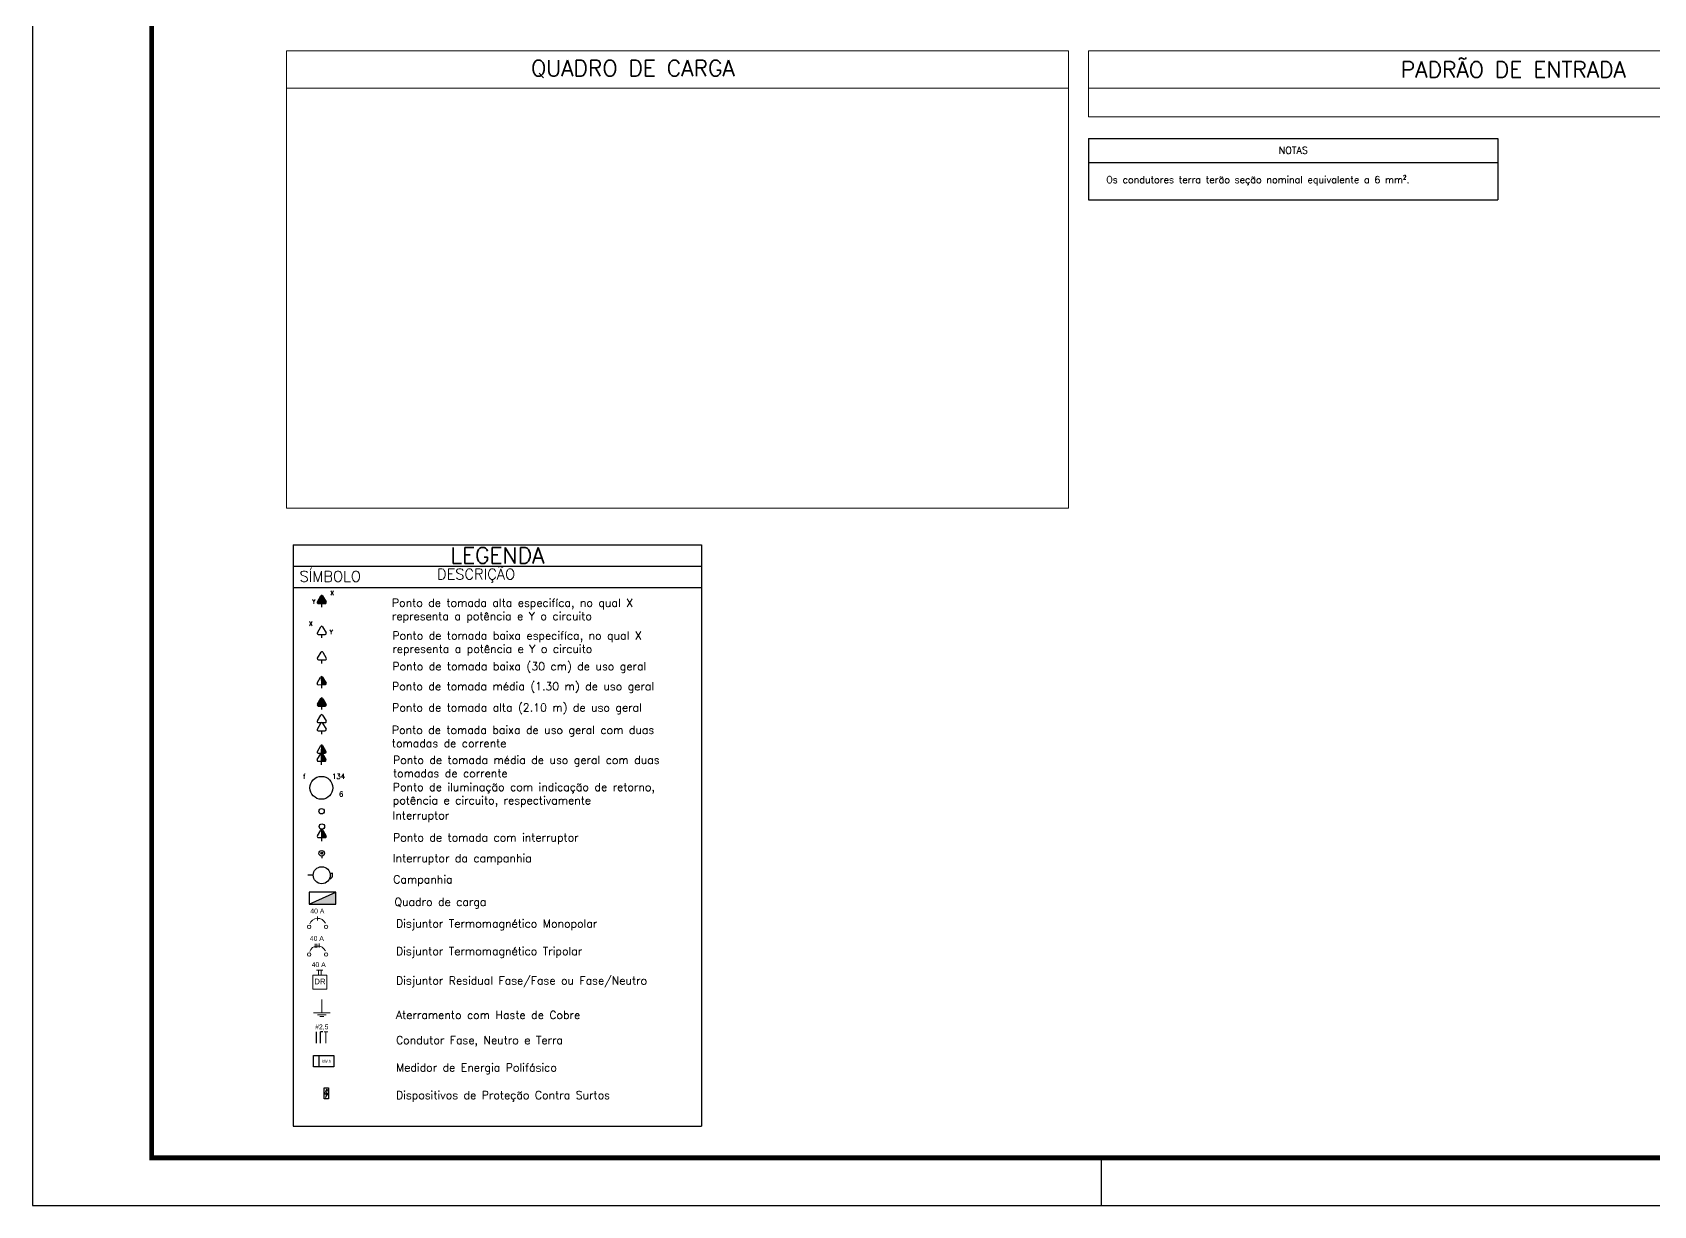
# Model space of a CAD drawing. Header units: metres. Extents: x 2426 to 5032, y 1997 to 4035.
# Drawn here: x 2426.49 to 2456.87, y 1996.88 to 2018.87 of the extents above; entities that cross this region are included whole.
import ezdxf
from ezdxf.enums import TextEntityAlignment as Align

# ---------------------------------------------------------------- set-up
doc = ezdxf.new("R2010")
doc.units = ezdxf.units.M
doc.linetypes.add('Contínuo', pattern=[0])
for name, color, linetype in [('ARQ-FOLHA', 7, 'Continuous'), ('ELETRODUTO TEXTO', 250, 'Continuous'), ('ILUMINAÇÃO', 1, 'Contínuo'), ('INTERRUPTORES', 1, 'Continuous'), ('PDF3_0', 7, 'Continuous'), ('PDF3_COTA', 7, 'Continuous'), ('PDF3_DI-Disjuntor', 7, 'Continuous'), ('PDF3_DI-Textos do diagrama', 7, 'Continuous'), ('PDF3_DIAGRAMA', 7, 'Continuous'), ('PDF3_eletrodutos', 3, 'Continuous'), ('PDF3_Layout', 1, 'Continuous'), ('PDF3_Text', 7, 'Continuous'), ('Quadros de Dist.', 1, 'Continuous'), ('TOMADAS-ENERGIA', 1, 'Continuous')]:
    doc.layers.add(name, color=color, linetype=linetype)
doc.layers.add('TERRA', color=92, linetype='Continuous', lineweight=30)
doc.styles.add('arial', font='arial.ttf')
doc.styles.add('N', font='romans.shx', dxfattribs={"height": 0.13})
doc.styles.add('PDF Arial', font='arial.ttf')
doc.styles.add('ROMANS', font='ROMANS.shx', dxfattribs={"width": 0.8, "height": 0.1})
doc.styles.add('SIMPLEX', font='simplex.shx')

# ---------------------------------------------------------------- blocks, each defined once
blk = doc.blocks.new('FOLHA A2')
at = {"layer": 'ARQ-FOLHA'}
for p, q in [((0, 0), (0, -420)), ((224, -420), (224, -410)), ((0, -420), (594, -420))]:
    blk.add_line(p, q, dxfattribs=at)
at = {"layer": 'ARQ-FOLHA', "const_width": 1}
blk.add_lwpolyline([(25, -410), (584, -410), (584, -10), (25, -10), (25, -410)], dxfattribs=at)
blk = doc.blocks.new('TEALT03')
for p, q in [((-1.62, 1.95), (-0.35, 4.14)), ((-1.3, 1.32), (1.28, 1.32)), ((0, 0), (0, 1.32)), ((0.35, 4.14), (1.63, 1.92))]:
    blk.add_line(p, q)
for centre, start, end in [((-1.3, 1.71), 143.13324, 270.77697), ((0, 3.97), 26.04787, 153.95213), ((1.3, 1.71), 267.18113, 32.56886)]:
    blk.add_arc(centre, 0.393, start, end)
at = {"linetype": 'Continuous'}
for points in [[(-1.69, 1.75), (1.28, 1.32), (-1.62, 1.95)], [(1.28, 1.32), (-1.69, 1.75), (-1.31, 1.32)], [(-1.66, 1.54), (-1.31, 1.32), (-1.69, 1.75)], [(-1.31, 1.32), (-1.66, 1.54), (-1.51, 1.38)], [(-1.62, 1.95), (1.49, 1.37), (-0.35, 4.14)], [(1.49, 1.37), (-1.62, 1.95), (1.28, 1.32)], [(-0.35, 4.14), (1.64, 1.52), (-0.21, 4.3)], [(1.64, 1.52), (-0.35, 4.14), (1.49, 1.37)], [(-0.21, 4.3), (1.69, 1.72), (0, 4.36)], [(1.69, 1.72), (-0.21, 4.3), (1.64, 1.52)], [(0, 4.36), (1.63, 1.92), (0.21, 4.3)], [(1.63, 1.92), (0, 4.36), (1.69, 1.72)], [(0.35, 4.14), (0.21, 4.3), (1.63, 1.92)]]:
    blk.add_solid(points, dxfattribs=at)
at = {"style": 'ROMANS', "flags": 8}
for tag, p in [('020', (-4.82, 2.03)), ('001', (3.51, 2.07))]:
    blk.add_attdef(tag, text='', height=1.6, dxfattribs=at).set_placement(p, align=Align.MIDDLE_CENTER)
blk = doc.blocks.new('TEBAI01')
for p, q in [((-1.62, 1.95), (-0.35, 4.14)), ((-1.3, 1.32), (1.28, 1.32)), ((0, 0), (0, 1.32)), ((0.35, 4.14), (1.63, 1.92))]:
    blk.add_line(p, q)
for centre, start, end in [((-1.3, 1.71), 143.13324, 270.77697), ((0, 3.97), 26.04787, 153.95213), ((1.3, 1.71), 267.18113, 32.56886)]:
    blk.add_arc(centre, 0.393, start, end)
at = {"style": 'ROMANS', "flags": 8}
for tag, p in [('020', (-5.03, 2.2)), ('001', (3.56, 2.23))]:
    blk.add_attdef(tag, text='', height=1.6, dxfattribs=at).set_placement(p, align=Align.MIDDLE_CENTER)
blk = doc.blocks.new('TEMED02')
for p, q in [((-1.62, 1.95), (-0.35, 4.14)), ((-1.3, 1.32), (1.28, 1.32)), ((0, 1.32), (0, 4.36)), ((0, 0), (0, 1.32)), ((0.35, 4.14), (1.63, 1.92))]:
    blk.add_line(p, q)
for centre, start, end in [((-1.3, 1.71), 143.13324, 270.77697), ((0, 3.97), 26.04787, 153.95213), ((1.3, 1.71), 267.18113, 32.56886)]:
    blk.add_arc(centre, 0.393, start, end)
at = {"linetype": 'Continuous'}
for points in [[(0, 4.36), (1.63, 1.92), (0.21, 4.3)], [(1.63, 1.92), (0, 4.36), (1.69, 1.72)], [(0, 1.32), (1.69, 1.72), (0, 4.36)], [(1.69, 1.72), (0, 1.32), (1.64, 1.52)], [(1.28, 1.32), (1.64, 1.52), (0, 1.32)], [(0.35, 4.14), (0.21, 4.3), (1.63, 1.92)], [(1.64, 1.52), (1.28, 1.32), (1.49, 1.37)]]:
    blk.add_solid(points, dxfattribs=at)
at = {"style": 'ROMANS', "flags": 8}
for tag, p in [('020', (-4.96, 2.19)), ('001', (3.39, 2.17))]:
    blk.add_attdef(tag, text='', height=1.6, dxfattribs=at).set_placement(p, align=Align.MIDDLE_CENTER)
blk = doc.blocks.new('A$C93b2c405')
at = {"layer": 'TOMADAS-ENERGIA'}
for p, q in [((0.334, 0.304), (0.205, 0.304)), ((0.269, 0.37), (0.269, 0.304)), ((0.252, 0.163), (0.188, 0.274)), ((0.251, 0.011), (0.188, 0.122)), ((0.334, 0.152), (0.205, 0.152)), ((0.35, 0.273), (0.287, 0.163)), ((0.35, 0.121), (0.287, 0.011))]:
    blk.add_line(p, q, dxfattribs=at)
for centre, start, end in [((0.205, 0.284), 87.1811, 212.5689), ((0.335, 0.284), 323.1332, 90.777), ((0.204, 0.132), 87.1811, 212.5689), ((0.269, 0.02), 206.0479, 333.9521), ((0.269, 0.172), 206.0479, 333.9521), ((0.334, 0.132), 323.1332, 90.777)]:
    blk.add_arc(centre, 0.0197, start, end, dxfattribs=at)
at = {"layer": 'TOMADAS-ENERGIA', "style": 'ROMANS', "flags": 8}
for tag, p in [('001', (0.091, 0.259)), ('020', (0.521, 0.26))]:
    blk.add_attdef(tag, text='', height=0.08, rotation=180, dxfattribs=at).set_placement(p, align=Align.MIDDLE_CENTER)
blk = doc.blocks.new('A$C8d71f97b')
at = {"layer": 'TOMADAS-ENERGIA'}
for p, q in [((0.27, 0.249), (0.333, 0.359)), ((0.351, 0.218), (0.351, 0.37)), ((0.369, 0.359), (0.432, 0.248)), ((0.27, 0.097), (0.333, 0.207)), ((0.286, 0.218), (0.415, 0.218)), ((0.286, 0.066), (0.415, 0.066)), ((0.351, 0.066), (0.351, 0.218)), ((0.351, 0), (0.351, 0.066)), ((0.369, 0.207), (0.432, 0.096))]:
    blk.add_line(p, q, dxfattribs=at)
for centre, start, end in [((0.351, 0.35), 26.0479, 153.9521), ((0.286, 0.238), 143.1332, 270.777), ((0.286, 0.086), 143.1332, 270.777), ((0.351, 0.198), 26.0479, 153.9521), ((0.416, 0.238), 267.1811, 32.5689), ((0.416, 0.086), 267.1811, 32.5689)]:
    blk.add_arc(centre, 0.0197, start, end, dxfattribs=at)
at = {"layer": 'TOMADAS-ENERGIA', "linetype": 'Continuous'}
for points in [[(0.351, 0.37), (0.432, 0.248), (0.361, 0.367)], [(0.432, 0.248), (0.351, 0.37), (0.436, 0.238)], [(0.351, 0.218), (0.436, 0.238), (0.351, 0.37)], [(0.369, 0.359), (0.361, 0.367), (0.432, 0.248)], [(0.436, 0.238), (0.351, 0.218), (0.433, 0.228)], [(0.415, 0.218), (0.433, 0.228), (0.351, 0.218)], [(0.351, 0.218), (0.432, 0.096), (0.361, 0.215)], [(0.432, 0.096), (0.351, 0.218), (0.436, 0.086)], [(0.351, 0.066), (0.436, 0.086), (0.351, 0.218)], [(0.436, 0.086), (0.351, 0.066), (0.433, 0.076)], [(0.415, 0.066), (0.433, 0.076), (0.351, 0.066)], [(0.369, 0.207), (0.361, 0.215), (0.432, 0.096)], [(0.433, 0.228), (0.415, 0.218), (0.425, 0.22)], [(0.433, 0.076), (0.415, 0.066), (0.425, 0.068)]]:
    blk.add_solid(points, dxfattribs=at)
at = {"layer": 'TOMADAS-ENERGIA', "style": 'ROMANS', "flags": 8}
for tag, p in [('020', (0.103, 0.11)), ('001', (0.52, 0.108))]:
    blk.add_attdef(tag, text='', height=0.08, dxfattribs=at).set_placement(p, align=Align.MIDDLE_CENTER)
blk = doc.blocks.new('Ir1s01')
blk.add_circle((0, 1.02), 1.02)
at = {"style": 'ROMANS', "flags": 8}
blk.add_attdef('009', text='', height=1.6, dxfattribs=at).set_placement((1.81, 2.29), align=Align.MIDDLE_CENTER)
blk = doc.blocks.new('Ircamp08')
blk.add_line((0, 0.8), (0, 0))
for radius in [1.04, 0.36]:
    blk.add_circle((0, 1.84), radius)
at = {"linetype": 'Continuous'}
for points in [[(-0.36, 1.84), (-0.31, 1.66), (-0.31, 2.02)], [(-0.31, 2.02), (-0.18, 1.53), (-0.18, 2.15)], [(-0.18, 1.53), (-0.31, 2.02), (-0.31, 1.66)], [(-0.18, 2.15), (0, 1.48), (0, 2.2)], [(0, 1.48), (-0.18, 2.15), (-0.18, 1.53)], [(0, 2.2), (0.18, 1.53), (0.18, 2.15)], [(0.18, 1.53), (0, 2.2), (0, 1.48)], [(0.18, 2.15), (0.31, 1.66), (0.31, 2.02)], [(0.31, 1.66), (0.18, 2.15), (0.18, 1.53)], [(0.36, 1.84), (0.31, 2.02), (0.31, 1.66)]]:
    blk.add_solid(points, dxfattribs=at)
at = {"style": 'ROMANS', "flags": 8}
blk.add_attdef('009', text='', height=1.6, dxfattribs=at).set_placement((1.3, 3.14), align=Align.MIDDLE_CENTER)
blk = doc.blocks.new('Tgcig02')
blk.add_line((0, 1), (0, 0))
for centre, radius in [((0, 2.6), 1.6), ((-0.35, 4.52), 0.0696)]:
    blk.add_circle(centre, radius)
blk.add_arc((0.03, 3.95), 0.686, 7.0471, 118.0951)
blk = doc.blocks.new('A$C5681756B')
at = {"layer": 'Quadros de Dist.'}
for p, q in [((0.951, 0.228), (0.452, 0.228)), ((0.452, 0.228), (0.452, 0)), ((0.452, 0), (0.951, 0.228)), ((0.951, 0), (0.951, 0.228)), ((0.452, 0), (0.951, 0))]:
    blk.add_line(p, q, dxfattribs=at)
at = {"layer": 'Quadros de Dist.', "linetype": 'Continuous'}
blk.add_solid([(0.951, 0.227), (0.452, 0), (0.951, 0)], dxfattribs=at)
at = {"layer": 'Quadros de Dist.', "style": 'ROMANS', "flags": 8}
for tag, p in [('020', (0.206, 0.334)), ('001', (1.041, 0.331))]:
    blk.add_attdef(tag, text='', height=0.16, dxfattribs=at).set_placement(p, align=Align.MIDDLE_CENTER)
blk = doc.blocks.new('A$C0BD3781F')
blk.add_circle((0.36, 0.36), 0.36)
at = {"style": 'ROMANS', "flags": 8}
for tag, p in [('001', (0.188, 0.472)), ('009', (0.502, 0.474)), ('020', (0.356, 0.232))]:
    blk.add_attdef(tag, text='', height=0.16, dxfattribs=at).set_placement(p, align=Align.MIDDLE_CENTER)

msp = doc.modelspace()

# ---------------------------------------------------------------- linework, layer by layer
at = {"lineweight": 5, "ltscale": 10}
for p, q in [((2431.252, 2009.954), (2431.252, 2018.523)), ((2431.252, 2018.523), (2445.905, 2018.523)), ((2445.905, 2009.954), (2445.905, 2018.523)), ((2446.284, 2017.288), (2446.284, 2018.523)), ((2446.284, 2018.523), (2462.206, 2018.523)), ((2431.252, 2017.823), (2445.905, 2017.823)), ((2446.284, 2017.823), (2462.206, 2017.823)), ((2462.206, 2017.288), (2446.284, 2017.288)), ((2431.252, 2009.954), (2445.905, 2009.954))]:
    msp.add_line(p, q, dxfattribs=at)
for p, q in [((2446.284, 2016.884), (2446.284, 2015.73)), ((2446.284, 2016.43), (2453.956, 2016.43)), ((2446.284, 2015.73), (2453.956, 2015.73)), ((2431.378, 2009.266), (2439.03, 2009.266)), ((2431.378, 2009.266), (2431.378, 1998.366)), ((2439.03, 2009.266), (2439.03, 1998.366)), ((2431.378, 2008.866), (2439.03, 2008.866)), ((2431.378, 2008.466), (2439.03, 2008.466)), ((2431.378, 1998.366), (2439.03, 1998.366))]:
    msp.add_line(p, q)
msp.add_lwpolyline([(2446.284, 2016.884), (2453.956, 2016.884), (2453.956, 2015.73)])
at = {"layer": 'PDF3_0', "color": 5, "lineweight": 25}
for p in [(2431.89, 1999.92), (2431.932, 2000.132)]:
    msp.add_line(p, (2431.89, 2000.132), dxfattribs=at)
at = {"layer": 'PDF3_COTA', "lineweight": 25}
msp.add_line((2431.862, 1999.476), (2431.862, 1999.688), dxfattribs=at)
msp.add_lwpolyline([(2431.757, 1999.476), (2431.757, 1999.688), (2432.138, 1999.688), (2432.138, 1999.476), (2431.757, 1999.476)], close=True, dxfattribs=at)
at = {"layer": 'PDF3_DI-Disjuntor', "color": 1, "lineweight": 30}
msp.add_lwpolyline([(2431.957, 1999.082), (2432.041, 1999.082), (2432.041, 1998.879), (2431.957, 1998.879)], close=True, dxfattribs=at)
at = {"layer": 'PDF3_DI-Disjuntor', "transparency": 33554559}
for points in [[(2431.971, 1998.983), (2432.021, 1998.967), (2431.965, 1998.967)], [(2432.031, 1998.983), (2431.971, 1998.983), (2432.021, 1998.967)], [(2432.003, 1998.967), (2432.021, 1998.967), (2431.981, 1998.901)], [(2432.027, 1999.048), (2431.999, 1999.048), (2431.993, 1998.983)], [(2432.003, 1999.06), (2432.027, 1999.048), (2431.999, 1999.048)]]:
    msp.add_solid(points, dxfattribs=at)
at = {"layer": 'PDF3_DI-Textos do diagrama', "lineweight": 20}
msp.add_lwpolyline([(2432.027, 1999.048), (2431.993, 1998.983), (2432.031, 1998.983), (2431.981, 1998.901), (2432.003, 1998.967), (2431.965, 1998.967), (2432.003, 1999.06)], close=True, dxfattribs=at)
at = {"layer": 'PDF3_DIAGRAMA', "color": 1, "lineweight": 5}
for p, q in [((2431.835, 2002.224), (2431.835, 2002.298)), ((2431.788, 2001.711), (2431.788, 2001.785)), ((2431.821, 2001.711), (2431.821, 2001.785)), ((2431.864, 2001.714), (2431.864, 2001.788)), ((2431.812, 2001.291), (2431.931, 2001.291)), ((2431.851, 2001.199), (2431.851, 2001.291)), ((2431.904, 2001.199), (2431.904, 2001.291)), ((2431.745, 2001.199), (2431.745, 2000.934)), ((2432.01, 2001.199), (2431.745, 2001.199)), ((2432.01, 2001.199), (2432.01, 2000.934)), ((2432.01, 2000.934), (2431.745, 2000.934))]:
    msp.add_line(p, q, dxfattribs=at)
for centre in [(2431.676, 2002.102), (2431.993, 2002.102), (2431.676, 2001.584), (2431.993, 2001.584)]:
    msp.add_circle(centre, 0.0318, dxfattribs=at)
for centre in [(2431.835, 2002.102), (2431.835, 2001.584)]:
    msp.add_arc(centre, 0.159, 25, 160, dxfattribs=at)
at = {"layer": 'PDF3_eletrodutos', "lineweight": 9}
for p, q in [((2431.914, 2000.741), (2431.914, 2000.487)), ((2431.755, 2000.487), (2432.072, 2000.487)), ((2431.834, 2000.455), (2431.993, 2000.455)), ((2431.874, 2000.424), (2431.953, 2000.424)), ((2431.956, 2000.132), (2432.024, 2000.132)), ((2431.99, 1999.92), (2431.99, 2000.132))]:
    msp.add_line(p, q, dxfattribs=at)
at = {"layer": 'PDF3_Layout', "lineweight": 25}
msp.add_line((2431.816, 1999.92), (2431.816, 2000.132), dxfattribs=at)

# ---------------------------------------------------------------- block references
for name, p, rotation in [('A$C93b2c405', (2432.18, 2006.083), 180), ('A$C8d71f97b', (2431.558, 2005.143), 359.6985197882037)]:
    msp.add_blockref(name, p, dxfattribs=dict(rotation=rotation))
at = {"layer": 'ARQ-FOLHA', "xscale": 0.08944633452801547, "yscale": 0.08944633452801547, "zscale": 0.08944633452801547}
msp.add_blockref('FOLHA A2', (2426.49, 2034.444), dxfattribs=at)
at = {"layer": 'ILUMINAÇÃO'}
ref = msp.add_blockref('A$C0BD3781F', (2431.691, 2004.494), dxfattribs=dict(at, xscale=0.5957684291816475, yscale=0.5957684291816475, zscale=0.5957684291816475))
ref.add_attrib('020', '6', dxfattribs={"layer": '0', "height": 0.0953, "style": 'ROMANS', "flags": 8}).set_placement((2432.275, 2004.591), align=Align.MIDDLE_CENTER)
ref.add_attrib('009', '134', dxfattribs={"layer": '0', "height": 0.0953, "style": 'ROMANS', "flags": 8}).set_placement((2432.227, 2004.923), align=Align.MIDDLE_CENTER)
ref.add_attrib('001', 'f', dxfattribs={"layer": '0', "height": 0.0953, "style": 'ROMANS', "flags": 8}).set_placement((2431.584, 2004.923), align=Align.MIDDLE_CENTER)
at = {"layer": 'INTERRUPTORES', "xscale": 0.05000000000018189, "yscale": 0.05000000000018189, "zscale": 0.05000000000018189, "rotation": 89.99999999999999}
for p in [(2431.96, 2004.27), (2431.965, 2003.982)]:
    msp.add_blockref('Ir1s01', p, dxfattribs=at)
at = {"layer": 'INTERRUPTORES', "xscale": 0.05, "yscale": 0.05, "zscale": 0.05}
msp.add_blockref('Ircamp08', (2431.911, 2003.389), dxfattribs=at)
at = {"layer": 'Quadros de Dist.'}
msp.add_blockref('A$C5681756B', (2431.223, 2002.527), dxfattribs=at)
at = {"layer": 'TOMADAS-ENERGIA'}
ref = msp.add_blockref('TEALT03', (2431.911, 2008.098), dxfattribs=dict(at, xscale=0.04999999999999999, yscale=0.04999999999999999, zscale=0.04999999999999999))
ref.add_attrib('001', 'X', dxfattribs={"layer": '0', "height": 0.08, "style": 'ROMANS'}).set_placement((2432.105, 2008.36), align=Align.MIDDLE_CENTER)
ref.add_attrib('020', 'Y', dxfattribs={"layer": '0', "height": 0.08, "style": 'ROMANS'}).set_placement((2431.763, 2008.2), align=Align.MIDDLE_CENTER)
ref = msp.add_blockref('TEBAI01', (2431.911, 2007.518), dxfattribs=dict(at, xscale=0.05000000004656612, yscale=0.05000000004656612, zscale=0.05000000004656612))
ref.add_attrib('001', 'Y', dxfattribs={"layer": '0', "height": 0.08, "style": 'ROMANS', "flags": 8}).set_placement((2432.089, 2007.629), align=Align.MIDDLE_CENTER)
ref.add_attrib('020', 'X', dxfattribs={"layer": '0', "height": 0.08, "style": 'ROMANS', "flags": 8}).set_placement((2431.709, 2007.787), align=Align.MIDDLE_CENTER)
for name, p, xscale, yscale, zscale, rotation in [('TEBAI01', (2431.912, 2007.042), 0.05000000004656614, 0.05000000004656614, 0.05000000004656614, 358.9787498564063), ('TEMED02', (2431.911, 2006.576), 0.05000000004656612, 0.05000000004656612, 0.05000000004656612, 0.5747623271488027), ('Tgcig02', (2431.651, 2003.07), 0.1, 0.1, 0.1, 269.9999999999999)]:
    msp.add_blockref(name, p, dxfattribs=dict(at, xscale=xscale, yscale=yscale, zscale=zscale, rotation=rotation))
for name, p, xscale, yscale, zscale in [('TEALT03', (2431.912, 2006.176), 0.04999999999999999, 0.04999999999999999, 0.04999999999999999), ('TEMED02', (2431.913, 2003.709), 0.05000000004656612, 0.05000000004656612, 0.05000000004656612)]:
    msp.add_blockref(name, p, dxfattribs=dict(at, xscale=xscale, yscale=yscale, zscale=zscale))

# ---------------------------------------------------------------- texts
at = {"lineweight": 5, "ltscale": 10, "char_height": 0.3, "style": 'N'}
for s, width, insert, attachment_point in [('{\\C4;QUADRO DE CARGA}', 14.65242, (2435.834, 2018.35), 1), ('{\\C4;PADRÃO DE ENTRADA}', 15.92242, (2454.245, 2018.173), 5)]:
    msp.add_mtext_dynamic_manual_height_columns(s, width=width, gutter_width=0.65, heights=[0], dxfattribs=dict(at, insert=insert, attachment_point=attachment_point))
at = {"color": 4, "insert": (2450.12, 2016.657), "char_height": 0.13, "attachment_point": 5, "style": 'N'}
msp.add_mtext_dynamic_manual_height_columns('NOTAS', width=7.6721, gutter_width=0.65, heights=[0], dxfattribs=at)
at = {"color": 30, "true_color": 0xf8991e, "char_height": 0.2, "attachment_point": 1, "style": 'N'}
for s, width, insert in [('SÍMBOLO', 0.86812, (2431.497, 2008.772)), ('DESCRIÇÃO', 2.06626, (2434.071, 2008.814))]:
    msp.add_mtext_dynamic_manual_height_columns(s, width=width, gutter_width=0.5, heights=[0], dxfattribs=dict(at, insert=insert))
at = {"layer": 'ELETRODUTO TEXTO', "color": 18, "true_color": 0x000000, "char_height": 0.15, "attachment_point": 1, "style": 'SIMPLEX'}
for s, width, heights, insert in [('Ponto de tomada alta especifíca, no qual X representa a potência e Y o circuito', 5.43893, [0], (2433.227, 2008.253)), ('Ponto de tomada baixa especifíca, no qual X representa a potência e Y o circuito', 5.65333, [0.556], (2433.235, 2007.637)), ('Ponto de tomada baixa (30 cm) de uso geral', 5.56383, [0], (2433.236, 2007.061)), ('Ponto de tomada média (1.30 m) de uso geral', 5.75746, [0], (2433.23, 2006.686)), ('Ponto de tomada alta (2.10 m) de uso geral', 5.41631, [0], (2433.231, 2006.288)), ('Ponto de tomada baixa de uso geral com duas tomadas de corrente', 5.71554, [0], (2433.226, 2005.868)), ('Ponto de tomada média de uso geral com duas tomadas de corrente', 5.6539, [0], (2433.248, 2005.305)), ('Ponto de iluminação com indicação de retorno, potência e circuito, respectivamente', 6.2298, [0], (2433.243, 2004.798)), ('Interruptor', 2.05509, [0], (2433.24, 2004.267)), ('Ponto de tomada com interruptor', 4.83181, [0], (2433.248, 2003.852)), ('Interruptor da campanhia', 4.33904, [0], (2433.244, 2003.464)), ('Campanhia', 2.09277, [0], (2433.252, 2003.067)), ('Quadro de carga', 2.13674, [0], (2433.275, 2002.644))]:
    msp.add_mtext_dynamic_manual_height_columns(s, width=width, gutter_width=0.5, heights=heights, dxfattribs=dict(at, insert=insert))
at = {"layer": 'ELETRODUTO TEXTO', "color": 18, "true_color": 0x000000, "char_height": 0.15, "attachment_point": 7, "style": 'SIMPLEX'}
for s, insert in [('Disjuntor Termomagnético Monopolar', (2433.303, 2002.039)), ('Disjuntor Termomagnético Tripolar', (2433.303, 2001.522)), ('Disjuntor Residual Fase/Fase ou Fase/Neutro', (2433.303, 2000.969)), ('Aterramento com Haste de Cobre', (2433.303, 2000.375)), ('Condutor Fase, Neutro e Terra', (2433.303, 1999.858)), ('Medidor de Energia Polifásico', (2433.303, 1999.34)), ('Dispositivos de Proteção Contra Surtos', (2433.303, 1998.823))]:
    msp.add_mtext(s, dxfattribs=dict(at, insert=insert))
at = {"layer": 'PDF3_COTA', "insert": (2435.204, 2009.066), "char_height": 0.3, "attachment_point": 5, "style": 'N'}
msp.add_mtext_dynamic_manual_height_columns('{\\C30;\\c2005496;LEGENDA}', width=7.65225, gutter_width=0.65, heights=[0], dxfattribs=at)
at = {"layer": 'PDF3_COTA', "lineweight": 25, "insert": (2431.916, 1999.556), "char_height": 0.0529, "width": 0.25415, "attachment_point": 7, "line_spacing_factor": 0.798, "style": 'arial'}
msp.add_mtext('kW.h', dxfattribs=at)
at = {"layer": 'PDF3_DIAGRAMA', "color": 1, "lineweight": 5, "insert": (2431.878, 2001.024), "char_height": 0.1059, "width": 0.25415, "attachment_point": 8, "line_spacing_factor": 0.798, "style": 'arial'}
msp.add_mtext('DR', dxfattribs=at)
at = {"layer": 'PDF3_Text', "char_height": 0.0913, "attachment_point": 7, "style": 'PDF Arial'}
for s, insert in [('40 A', (2431.698, 2002.352)), ('40 A', (2431.689, 2001.838)), ('40 A', (2431.724, 2001.347)), ('#2,5', (2431.789, 2000.164))]:
    msp.add_mtext(s, dxfattribs=dict(at, insert=insert))
at = {"layer": 'TERRA', "insert": (2446.614, 2016.175), "char_height": 0.13, "attachment_point": 1, "style": 'N'}
msp.add_mtext_dynamic_manual_height_columns('{\\C0;Os condutores terra terão seção nominal equivalente a 6 mm².}', width=6.80934, gutter_width=0.65, heights=[0], dxfattribs=at)

doc.saveas('drawing.dxf')
